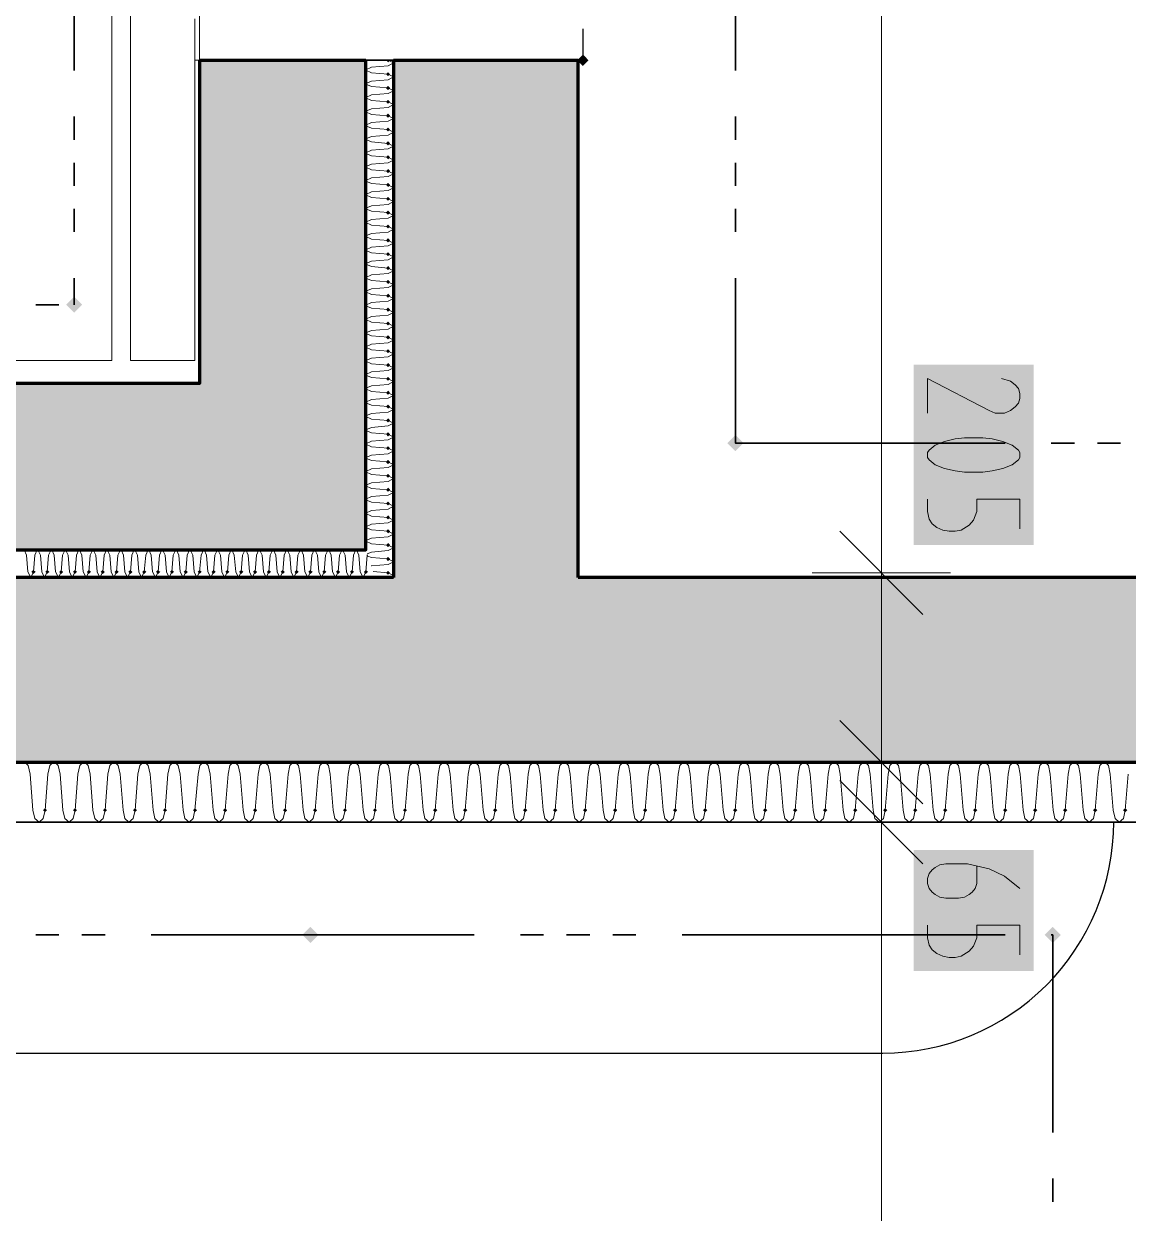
# Model space of a CAD drawing. Header units: millimetres. Extents: x 0 to 594, y 0 to 420.
# Drawn here: x 426.18 to 435.9, y 243.85 to 254.32 of the extents above; entities that cross this region are included whole.
import ezdxf

# ---------------------------------------------------------------- set-up
doc = ezdxf.new("R2010")
doc.units = ezdxf.units.MM
doc.header["$LTSCALE"] = 8
for name, color, linetype in [('PDF_Koty delkove', 7, 'Continuous'), ('PDF_Obecne 0.25', 7, 'Continuous'), ('PDF_Pozarni useky', 3, 'Continuous'), ('PDF_Steny obvodove nosne', 7, 'Continuous'), ('PDF_Steny sendvic', 7, 'Continuous'), ('PDF_Steny vnitrni', 7, 'Continuous'), ('PDF_Vytah', 7, 'Continuous')]:
    doc.layers.add(name, color=color, linetype=linetype)

msp = doc.modelspace()

# ---------------------------------------------------------------- hatches: boundary and pattern name
at = {"layer": 'PDF_Steny vnitrni', "true_color": 0xc0c0c0, "transparency": 33554559}
msp.add_hatch(color=9, dxfattribs=at).paths.add_polyline_path([(405.868, 247.82), (431.06, 247.82), (431.06, 249.445), (429.272, 249.445), (409.891, 249.445), (405.868, 249.445)])

# ---------------------------------------------------------------- linework, layer by layer
at = {"layer": 'PDF_Koty delkove', "lineweight": 18}
for points in [[(433.728, 145.346), (433.728, 145.956), (433.728, 147.134), (433.728, 149.206), (433.728, 168.588), (433.728, 185.003), (433.728, 185.816), (433.728, 196.177), (433.728, 198.208), (433.728, 202.353), (433.728, 203.572), (433.728, 204.1), (433.728, 247.292), (433.728, 247.82), (433.728, 249.486), (433.728, 273.377), (433.728, 274.027), (433.728, 280.292), (433.728, 298.041), (433.728, 300.072), (433.728, 300.682)], [(434.134, 250.891), (434.134, 251.195), (434.676, 250.913), (434.731, 250.891), (434.812, 250.891), (434.865, 250.913), (434.906, 250.945), (434.934, 250.978), (434.947, 251.021)], [(434.947, 251.021), (434.947, 251.064), (434.934, 251.108), (434.906, 251.14), (434.865, 251.173), (434.785, 251.195)], [(434.947, 249.873), (434.947, 250.133), (434.568, 250.133), (434.568, 250.024), (434.54, 249.949), (434.5, 249.905), (434.432, 249.862), (434.379, 249.851), (434.324, 249.851), (434.27, 249.862), (434.216, 249.884), (434.176, 249.916), (434.148, 249.959), (434.134, 250.024), (434.134, 250.133)], [(433.362, 249.851), (434.093, 249.12)], [(433.118, 249.486), (433.728, 249.486), (434.337, 249.486)], [(433.362, 248.186), (434.093, 247.454)], [(433.118, 247.82), (433.728, 247.82), (434.337, 247.82)], [(433.362, 247.657), (434.093, 246.926)], [(433.118, 247.292), (433.728, 247.292), (434.337, 247.292)], [(434.297, 246.622), (434.243, 246.633), (434.202, 246.655), (434.176, 246.676), (434.148, 246.709), (434.134, 246.752), (434.134, 246.795), (434.148, 246.839), (434.176, 246.871), (434.202, 246.893), (434.243, 246.915), (434.297, 246.926), (434.487, 246.926), (434.676, 246.882), (434.812, 246.817), (434.947, 246.709)], [(434.568, 246.904), (434.568, 246.752), (434.554, 246.709), (434.527, 246.676), (434.5, 246.655), (434.46, 246.633), (434.406, 246.622), (434.297, 246.622)], [(434.947, 246.124), (434.947, 246.384), (434.568, 246.384), (434.568, 246.275), (434.54, 246.2), (434.5, 246.156), (434.432, 246.113), (434.379, 246.102), (434.324, 246.102), (434.27, 246.113), (434.216, 246.135), (434.176, 246.167), (434.148, 246.21), (434.134, 246.275), (434.134, 246.384)]]:
    msp.add_lwpolyline(points, dxfattribs=at)
msp.add_lwpolyline([(434.46, 250.371), (434.622, 250.371), (434.703, 250.382), (434.798, 250.404), (434.879, 250.436), (434.934, 250.479), (434.947, 250.501), (434.947, 250.544), (434.934, 250.566), (434.879, 250.609), (434.798, 250.642), (434.703, 250.664), (434.622, 250.675), (434.46, 250.675), (434.379, 250.664), (434.284, 250.642), (434.202, 250.609), (434.148, 250.566), (434.134, 250.544), (434.134, 250.501), (434.148, 250.479), (434.202, 250.436), (434.284, 250.404), (434.379, 250.382)], close=True, dxfattribs=at)
at = {"layer": 'PDF_Koty delkove', "color": 7, "lineweight": 18, "true_color": 0xffffff, "transparency": 33554559}
for points in [[(434.012, 251.317), (434.012, 249.73), (435.069, 251.317), (435.069, 249.73)], [(434.012, 247.048), (434.012, 245.981), (435.069, 247.048), (435.069, 245.981)]]:
    msp.add_solid(points, dxfattribs=at)
at = {"layer": 'PDF_Obecne 0.25', "lineweight": 25}
msp.add_lwpolyline([(385.633, 259.319), (385.633, 251.192), (380.189, 251.192), (385.105, 247.292, 0.414211), (387.137, 245.26), (433.742, 245.26, 0.414215), (435.773, 247.292)], format="xyb", dxfattribs=at)
at = {"layer": 'PDF_Pozarni useky', "lineweight": 35}
for points in [[(426.623, 256.751), (426.623, 253.907)], [(432.444, 256.751), (432.444, 253.907)], [(426.623, 253.5), (426.623, 253.297)], [(432.444, 253.5), (432.444, 253.297)], [(426.623, 253.094), (426.623, 252.891)], [(432.444, 253.094), (432.444, 252.891)], [(426.623, 252.688), (426.623, 252.485)], [(432.444, 252.688), (432.444, 252.485)], [(426.623, 252.078), (426.623, 251.845)], [(432.444, 252.078), (432.444, 250.627), (434.818, 250.627)], [(426.285, 251.845), (426.488, 251.845)], [(435.224, 250.627), (435.427, 250.627)], [(435.631, 250.627), (435.834, 250.627)], [(426.285, 246.3), (426.488, 246.3)], [(426.692, 246.3), (426.895, 246.3)], [(427.301, 246.3), (428.703, 246.3), (430.145, 246.3)], [(428.703, 246.3), (428.703, 246.3)], [(430.552, 246.3), (430.755, 246.3)], [(430.958, 246.3), (431.161, 246.3)], [(431.364, 246.3), (431.567, 246.3)], [(431.974, 246.3), (434.818, 246.3)], [(435.224, 246.3), (435.237, 246.3)], [(435.237, 246.3), (435.237, 244.561)], [(435.237, 244.155), (435.237, 243.952)]]:
    msp.add_lwpolyline(points, dxfattribs=at)
at = {"layer": 'PDF_Pozarni useky', "lineweight": 35, "transparency": 33554559}
for points in [[(426.552, 251.845), (426.623, 251.916), (426.623, 251.774), (426.694, 251.845)], [(426.623, 251.916), (426.694, 251.845), (426.552, 251.845), (426.623, 251.774)], [(432.444, 250.698), (432.515, 250.627), (432.373, 250.627), (432.444, 250.556)], [(432.373, 250.627), (432.444, 250.698), (432.444, 250.556), (432.515, 250.627)], [(428.632, 246.3), (428.703, 246.371), (428.703, 246.229), (428.774, 246.3)], [(428.632, 246.3), (428.703, 246.371), (428.703, 246.229), (428.774, 246.3)], [(435.166, 246.3), (435.237, 246.371), (435.237, 246.229), (435.308, 246.3)], [(435.237, 246.371), (435.308, 246.3), (435.166, 246.3), (435.237, 246.229)]]:
    msp.add_solid(points, dxfattribs=at)
at = {"layer": 'PDF_Steny obvodove nosne', "lineweight": 70}
for points in [[(409.931, 251.152), (409.931, 249.689), (427.728, 249.689), (429.191, 249.689), (429.191, 253.996)], [(427.728, 253.996), (427.728, 251.152), (411.394, 251.152)], [(427.728, 253.996), (429.191, 253.996)], [(429.435, 253.996), (429.435, 249.445)], [(429.435, 253.996), (431.06, 253.996)], [(431.06, 249.445), (431.06, 253.996)]]:
    msp.add_lwpolyline(points, dxfattribs=at)
at = {"layer": 'PDF_Steny obvodove nosne', "color": 9, "lineweight": 9, "true_color": 0xc0c0c0, "transparency": 33554559}
for points in [[(429.191, 249.689), (429.191, 253.996), (427.728, 249.689), (427.728, 253.996)], [(431.06, 249.445), (431.06, 253.996), (429.435, 249.445), (429.435, 253.996)], [(409.931, 249.689), (427.728, 249.689), (409.931, 251.152), (427.728, 251.152)]]:
    msp.add_solid(points, dxfattribs=at)
at = {"layer": 'PDF_Steny sendvic', "lineweight": 25}
msp.add_lwpolyline([(431.101, 254.272), (431.101, 253.996)], dxfattribs=at)
at = {"layer": 'PDF_Steny sendvic', "lineweight": 35}
msp.add_lwpolyline([(429.272, 249.445), (429.435, 249.445), (429.435, 253.996), (429.191, 253.996), (429.191, 249.689), (427.728, 249.689), (409.931, 249.689), (409.891, 249.689), (409.891, 249.486), (409.891, 249.445)], close=True, dxfattribs=at)
at = {"layer": 'PDF_Steny sendvic', "lineweight": 9}
for points in [[(429.24, 253.935), (429.191, 253.913)], [(429.386, 253.947), (429.24, 253.935)], [(429.435, 253.972), (429.386, 253.996)], [(429.386, 253.947), (429.435, 253.972)], [(429.191, 253.908), (429.24, 253.886)], [(429.24, 253.813), (429.191, 253.791)], [(429.24, 253.886), (429.386, 253.874)], [(429.24, 253.886), (429.24, 253.886)], [(429.386, 253.825), (429.24, 253.813)], [(429.435, 253.85), (429.386, 253.874)], [(429.386, 253.825), (429.435, 253.85)], [(429.191, 253.786), (429.24, 253.764)], [(429.24, 253.764), (429.386, 253.752)], [(429.24, 253.764), (429.24, 253.764)], [(429.386, 253.703), (429.24, 253.691)], [(429.435, 253.728), (429.386, 253.752)], [(429.386, 253.703), (429.435, 253.728)], [(429.24, 253.691), (429.191, 253.669)], [(429.191, 253.664), (429.24, 253.642)], [(429.24, 253.642), (429.386, 253.63)], [(429.24, 253.642), (429.24, 253.642)], [(429.435, 253.606), (429.386, 253.63)], [(429.386, 253.581), (429.435, 253.606)], [(429.24, 253.569), (429.191, 253.547)], [(429.191, 253.542), (429.24, 253.52)], [(429.386, 253.581), (429.24, 253.569)], [(429.24, 253.52), (429.386, 253.508)], [(429.24, 253.52), (429.24, 253.52)], [(429.435, 253.484), (429.386, 253.508)], [(429.24, 253.447), (429.191, 253.426)], [(429.191, 253.42), (429.24, 253.398)], [(429.386, 253.46), (429.24, 253.447)], [(429.24, 253.398), (429.386, 253.386)], [(429.24, 253.398), (429.24, 253.398)], [(429.386, 253.46), (429.435, 253.484)], [(429.24, 253.326), (429.191, 253.304)], [(429.191, 253.299), (429.24, 253.277)], [(429.386, 253.338), (429.24, 253.326)], [(429.435, 253.362), (429.386, 253.386)], [(429.386, 253.338), (429.435, 253.362)], [(429.24, 253.204), (429.191, 253.182)], [(429.24, 253.277), (429.386, 253.265)], [(429.24, 253.277), (429.24, 253.277)], [(429.386, 253.216), (429.24, 253.204)], [(429.435, 253.24), (429.386, 253.265)], [(429.386, 253.216), (429.435, 253.24)], [(429.191, 253.177), (429.24, 253.155)], [(429.24, 253.082), (429.191, 253.06)], [(429.24, 253.155), (429.386, 253.143)], [(429.24, 253.155), (429.24, 253.155)], [(429.386, 253.094), (429.24, 253.082)], [(429.435, 253.118), (429.386, 253.143)], [(429.386, 253.094), (429.435, 253.118)], [(429.191, 253.055), (429.24, 253.033), (429.386, 253.021)], [(429.24, 253.033), (429.24, 253.033)], [(429.386, 252.972), (429.24, 252.96)], [(429.435, 252.996), (429.386, 253.021)], [(429.386, 252.972), (429.435, 252.996)], [(429.24, 252.96), (429.191, 252.938)], [(429.191, 252.933), (429.24, 252.911)], [(429.24, 252.911), (429.386, 252.899)], [(429.24, 252.911), (429.24, 252.911)], [(429.435, 252.874), (429.386, 252.899)], [(429.386, 252.85), (429.435, 252.874)], [(429.24, 252.838), (429.191, 252.816)], [(429.191, 252.811), (429.24, 252.789)], [(429.386, 252.85), (429.24, 252.838)], [(429.24, 252.789), (429.386, 252.777)], [(429.24, 252.789), (429.24, 252.789)], [(429.435, 252.753), (429.386, 252.777)], [(429.24, 252.716), (429.191, 252.694)], [(429.191, 252.689), (429.24, 252.667)], [(429.386, 252.728), (429.24, 252.716)], [(429.24, 252.667), (429.386, 252.655)], [(429.24, 252.667), (429.24, 252.667)], [(429.386, 252.728), (429.435, 252.753)], [(429.435, 252.631), (429.386, 252.655)], [(429.24, 252.594), (429.191, 252.572)], [(429.191, 252.567), (429.24, 252.545)], [(429.386, 252.606), (429.24, 252.594)], [(429.386, 252.606), (429.435, 252.631)], [(429.24, 252.472), (429.191, 252.45)], [(429.191, 252.445), (429.24, 252.423)], [(429.24, 252.545), (429.386, 252.533), (429.435, 252.509)], [(429.24, 252.545), (429.24, 252.545)], [(429.386, 252.484), (429.24, 252.472)], [(429.386, 252.484), (429.435, 252.509)], [(429.435, 252.509), (429.435, 252.509)], [(429.24, 252.35), (429.191, 252.328)], [(429.24, 252.423), (429.386, 252.411), (429.435, 252.387)], [(429.24, 252.423), (429.24, 252.423)], [(429.24, 252.423), (429.24, 252.423)], [(429.386, 252.362), (429.24, 252.35)], [(429.386, 252.362), (429.435, 252.387)], [(429.191, 252.323), (429.24, 252.301)], [(429.24, 252.301), (429.386, 252.289), (429.435, 252.265)], [(429.24, 252.301), (429.24, 252.301)], [(429.386, 252.241), (429.24, 252.229)], [(429.386, 252.241), (429.435, 252.265)], [(429.24, 252.229), (429.191, 252.207)], [(429.191, 252.201), (429.24, 252.18)], [(429.24, 252.18), (429.386, 252.167), (429.435, 252.143)], [(429.24, 252.18), (429.24, 252.18)], [(429.386, 252.119), (429.435, 252.143)], [(429.24, 252.107), (429.191, 252.085)], [(429.191, 252.08), (429.24, 252.058)], [(429.386, 252.119), (429.24, 252.107)], [(429.24, 252.058), (429.386, 252.046), (429.435, 252.021)], [(429.24, 252.058), (429.24, 252.058)], [(429.24, 251.985), (429.191, 251.963)], [(429.191, 251.958), (429.24, 251.936)], [(429.386, 251.997), (429.24, 251.985)], [(429.24, 251.936), (429.386, 251.924), (429.435, 251.899)], [(429.24, 251.936), (429.24, 251.936)], [(429.386, 251.997), (429.435, 252.021)], [(429.24, 251.863), (429.191, 251.841)], [(429.191, 251.836), (429.24, 251.814), (429.386, 251.802), (429.435, 251.777)], [(429.386, 251.875), (429.24, 251.863)], [(429.386, 251.875), (429.435, 251.899)], [(429.24, 251.741), (429.191, 251.719)], [(429.191, 251.714), (429.24, 251.692)], [(429.24, 251.814), (429.24, 251.814)], [(429.386, 251.753), (429.24, 251.741)], [(429.386, 251.753), (429.435, 251.777)], [(429.24, 251.619), (429.191, 251.597)], [(429.24, 251.692), (429.386, 251.68)], [(429.24, 251.692), (429.24, 251.692)], [(429.386, 251.631), (429.24, 251.619)], [(429.435, 251.655), (429.386, 251.68)], [(429.386, 251.631), (429.435, 251.655)], [(429.191, 251.592), (429.24, 251.57)], [(429.24, 251.57), (429.386, 251.558)], [(429.24, 251.57), (429.24, 251.57)], [(429.386, 251.509), (429.24, 251.497)], [(429.435, 251.534), (429.386, 251.558)], [(429.386, 251.509), (429.435, 251.534)], [(429.24, 251.497), (429.191, 251.475)], [(429.191, 251.47), (429.24, 251.448)], [(429.24, 251.448), (429.386, 251.436)], [(429.24, 251.448), (429.24, 251.448)], [(429.435, 251.412), (429.386, 251.436)], [(429.386, 251.387), (429.435, 251.412)], [(429.24, 251.375), (429.191, 251.353)], [(429.191, 251.348), (429.24, 251.326)], [(429.386, 251.387), (429.24, 251.375)], [(429.24, 251.326), (429.386, 251.314), (429.435, 251.29)], [(429.24, 251.326), (429.24, 251.326)], [(429.24, 251.253), (429.191, 251.231)], [(429.191, 251.226), (429.24, 251.204)], [(429.386, 251.265), (429.24, 251.253)], [(429.24, 251.204), (429.386, 251.192), (429.435, 251.168)], [(429.24, 251.204), (429.24, 251.204)], [(429.386, 251.265), (429.435, 251.29)], [(429.24, 251.131), (429.191, 251.11)], [(429.191, 251.104), (429.24, 251.082)], [(429.386, 251.144), (429.24, 251.131)], [(429.386, 251.144), (429.435, 251.168)], [(429.386, 251.022), (429.24, 251.01), (429.191, 250.988)], [(429.191, 250.983), (429.24, 250.961)], [(429.24, 251.082), (429.386, 251.07), (429.435, 251.046)], [(429.24, 251.082), (429.24, 251.082)], [(429.386, 251.022), (429.435, 251.046)], [(429.386, 250.9), (429.24, 250.888), (429.191, 250.866)], [(429.24, 250.961), (429.386, 250.948), (429.435, 250.924)], [(429.24, 250.961), (429.24, 250.961)], [(429.386, 250.9), (429.435, 250.924)], [(429.191, 250.861), (429.24, 250.839), (429.386, 250.827), (429.435, 250.802)], [(429.386, 250.778), (429.24, 250.766), (429.191, 250.744)], [(429.24, 250.839), (429.24, 250.839)], [(429.386, 250.778), (429.435, 250.802)], [(429.191, 250.739), (429.24, 250.717), (429.386, 250.705), (429.435, 250.68)], [(429.24, 250.717), (429.24, 250.717)], [(429.386, 250.656), (429.435, 250.68)], [(429.386, 250.656), (429.24, 250.644), (429.191, 250.622)], [(429.191, 250.617), (429.24, 250.595), (429.386, 250.583), (429.435, 250.558)], [(429.24, 250.595), (429.24, 250.595)], [(429.386, 250.534), (429.24, 250.522), (429.191, 250.5)], [(429.191, 250.495), (429.24, 250.473)], [(429.24, 250.473), (429.386, 250.461), (429.435, 250.437)], [(429.24, 250.473), (429.24, 250.473)], [(429.386, 250.534), (429.435, 250.558)], [(429.386, 250.412), (429.24, 250.4), (429.191, 250.378)], [(429.191, 250.373), (429.24, 250.351)], [(429.386, 250.412), (429.435, 250.437)], [(429.386, 250.29), (429.24, 250.278), (429.191, 250.256)], [(429.191, 250.251), (429.24, 250.229)], [(429.24, 250.351), (429.386, 250.339)], [(429.24, 250.351), (429.24, 250.351)], [(429.435, 250.315), (429.386, 250.339)], [(429.386, 250.29), (429.435, 250.315)], [(429.386, 250.168), (429.24, 250.156), (429.191, 250.134)], [(429.24, 250.229), (429.386, 250.217)], [(429.24, 250.229), (429.24, 250.229)], [(429.435, 250.193), (429.386, 250.217)], [(429.386, 250.168), (429.435, 250.193)], [(429.191, 250.129), (429.24, 250.107)], [(429.386, 250.046), (429.24, 250.034), (429.191, 250.012)], [(429.24, 250.107), (429.386, 250.095)], [(429.24, 250.107), (429.24, 250.107)], [(429.435, 250.071), (429.386, 250.095)], [(429.386, 250.046), (429.435, 250.071)], [(429.191, 250.007), (429.24, 249.985)], [(429.24, 249.985), (429.386, 249.973)], [(429.24, 249.985), (429.24, 249.985)], [(429.435, 249.949), (429.386, 249.973)], [(429.386, 249.925), (429.435, 249.949)], [(429.386, 249.925), (429.24, 249.913), (429.191, 249.891)], [(429.191, 249.885), (429.24, 249.863)], [(429.24, 249.863), (429.386, 249.851), (429.435, 249.827)], [(429.24, 249.863), (429.24, 249.863)], [(429.386, 249.803), (429.24, 249.791), (429.191, 249.769)], [(429.191, 249.764), (429.24, 249.742)], [(429.24, 249.742), (429.386, 249.73), (429.435, 249.705)], [(429.24, 249.742), (429.24, 249.742)], [(429.386, 249.803), (429.435, 249.827)], [(426.204, 249.64), (426.183, 249.689)], [(426.217, 249.494), (426.204, 249.64)], [(426.277, 249.64), (426.265, 249.494)], [(426.299, 249.689), (426.277, 249.64)], [(426.277, 249.64), (426.277, 249.64)], [(426.338, 249.494), (426.326, 249.64), (426.304, 249.689)], [(426.399, 249.64), (426.387, 249.494), (426.363, 249.445)], [(426.421, 249.689), (426.399, 249.64)], [(426.399, 249.64), (426.399, 249.64)], [(426.448, 249.64), (426.426, 249.689)], [(426.46, 249.494), (426.448, 249.64)], [(426.521, 249.64), (426.509, 249.494)], [(426.543, 249.689), (426.521, 249.64)], [(426.521, 249.64), (426.521, 249.64)], [(426.57, 249.64), (426.548, 249.689)], [(426.582, 249.494), (426.57, 249.64)], [(426.643, 249.64), (426.631, 249.494)], [(426.665, 249.689), (426.643, 249.64)], [(426.643, 249.64), (426.643, 249.64)], [(426.704, 249.494), (426.692, 249.64), (426.67, 249.689)], [(426.765, 249.64), (426.753, 249.494), (426.729, 249.445)], [(426.787, 249.689), (426.765, 249.64)], [(426.765, 249.64), (426.765, 249.64)], [(426.826, 249.494), (426.814, 249.64), (426.792, 249.689)], [(426.887, 249.64), (426.875, 249.494)], [(426.909, 249.689), (426.887, 249.64)], [(426.887, 249.64), (426.887, 249.64)], [(426.936, 249.64), (426.914, 249.689)], [(426.948, 249.494), (426.936, 249.64)], [(427.009, 249.64), (426.997, 249.494)], [(427.031, 249.689), (427.009, 249.64)], [(427.009, 249.64), (427.009, 249.64)], [(427.058, 249.64), (427.036, 249.689)], [(427.07, 249.494), (427.058, 249.64)], [(427.131, 249.64), (427.119, 249.494)], [(427.153, 249.689), (427.131, 249.64)], [(427.131, 249.64), (427.131, 249.64)], [(427.192, 249.494), (427.18, 249.64), (427.158, 249.689)], [(427.253, 249.64), (427.24, 249.494)], [(427.275, 249.689), (427.253, 249.64)], [(427.253, 249.64), (427.253, 249.64)], [(427.302, 249.64), (427.28, 249.689)], [(427.314, 249.494), (427.302, 249.64)], [(427.374, 249.64), (427.362, 249.494)], [(427.396, 249.689), (427.374, 249.64)], [(427.374, 249.64), (427.374, 249.64)], [(427.423, 249.64), (427.402, 249.689)], [(427.436, 249.494), (427.423, 249.64)], [(427.518, 249.689), (427.496, 249.64), (427.484, 249.494)], [(427.496, 249.64), (427.496, 249.64)], [(427.545, 249.64), (427.523, 249.689)], [(427.557, 249.494), (427.545, 249.64)], [(427.618, 249.64), (427.606, 249.494)], [(427.64, 249.689), (427.618, 249.64)], [(427.618, 249.64), (427.618, 249.64)], [(427.667, 249.64), (427.645, 249.689)], [(427.679, 249.494), (427.667, 249.64)], [(427.762, 249.689), (427.74, 249.64), (427.728, 249.494)], [(427.74, 249.64), (427.74, 249.64)], [(427.789, 249.64), (427.767, 249.689)], [(427.801, 249.494), (427.789, 249.64)], [(427.884, 249.689), (427.862, 249.64), (427.85, 249.494)], [(427.862, 249.64), (427.862, 249.64)], [(427.911, 249.64), (427.889, 249.689)], [(427.923, 249.494), (427.911, 249.64)], [(427.984, 249.64), (427.972, 249.494)], [(428.006, 249.689), (427.984, 249.64)], [(427.984, 249.64), (427.984, 249.64)], [(428.033, 249.64), (428.011, 249.689)], [(428.045, 249.494), (428.033, 249.64)], [(428.128, 249.689), (428.106, 249.64), (428.094, 249.494)], [(428.106, 249.64), (428.106, 249.64)], [(428.155, 249.64), (428.133, 249.689)], [(428.167, 249.494), (428.155, 249.64)], [(428.228, 249.64), (428.216, 249.494)], [(428.25, 249.689), (428.228, 249.64)], [(428.228, 249.64), (428.228, 249.64)], [(428.277, 249.64), (428.255, 249.689)], [(428.289, 249.494), (428.277, 249.64)], [(428.35, 249.64), (428.338, 249.494)], [(428.372, 249.689), (428.35, 249.64)], [(428.35, 249.64), (428.35, 249.64)], [(428.399, 249.64), (428.377, 249.689)], [(428.411, 249.494), (428.399, 249.64)], [(428.472, 249.64), (428.459, 249.494)], [(428.493, 249.689), (428.472, 249.64)], [(428.472, 249.64), (428.472, 249.64)], [(428.521, 249.64), (428.499, 249.689)], [(428.533, 249.494), (428.521, 249.64)], [(428.593, 249.64), (428.581, 249.494)], [(428.615, 249.689), (428.593, 249.64)], [(428.593, 249.64), (428.593, 249.64)], [(428.654, 249.494), (428.642, 249.64), (428.62, 249.689)], [(428.737, 249.689), (428.715, 249.64), (428.703, 249.494)], [(428.715, 249.64), (428.715, 249.64)], [(428.764, 249.64), (428.742, 249.689)], [(428.776, 249.494), (428.764, 249.64)], [(428.859, 249.689), (428.837, 249.64), (428.825, 249.494)], [(428.837, 249.64), (428.837, 249.64)], [(428.886, 249.64), (428.864, 249.689)], [(428.898, 249.494), (428.886, 249.64)], [(428.959, 249.64), (428.947, 249.494)], [(428.981, 249.689), (428.959, 249.64)], [(428.959, 249.64), (428.959, 249.64)], [(429.02, 249.494), (429.008, 249.64), (428.986, 249.689)], [(429.081, 249.64), (429.069, 249.494)], [(429.103, 249.689), (429.081, 249.64)], [(429.081, 249.64), (429.081, 249.64)], [(429.13, 249.64), (429.108, 249.689)], [(429.142, 249.494), (429.13, 249.64)], [(429.205, 249.645), (429.203, 249.64), (429.191, 249.494)], [(429.386, 249.681), (429.24, 249.669), (429.203, 249.652)], [(429.203, 249.64), (429.203, 249.64)], [(429.209, 249.633), (429.24, 249.62)], [(429.24, 249.62), (429.386, 249.608), (429.435, 249.583)], [(429.24, 249.62), (429.24, 249.62)], [(429.386, 249.681), (429.435, 249.705)], [(429.386, 249.559), (429.24, 249.547), (429.238, 249.546)], [(429.386, 249.559), (429.435, 249.583)], [(426.217, 249.494), (426.241, 249.445)], [(426.241, 249.445), (426.265, 249.494)], [(426.338, 249.494), (426.363, 249.445)], [(426.46, 249.494), (426.485, 249.445)], [(426.485, 249.445), (426.509, 249.494)], [(426.582, 249.494), (426.607, 249.445)], [(426.607, 249.445), (426.631, 249.494)], [(426.704, 249.494), (426.729, 249.445)], [(426.826, 249.494), (426.85, 249.445)], [(426.85, 249.445), (426.875, 249.494)], [(426.948, 249.494), (426.972, 249.445)], [(426.972, 249.445), (426.997, 249.494)], [(427.07, 249.494), (427.094, 249.445)], [(427.094, 249.445), (427.119, 249.494)], [(427.192, 249.494), (427.216, 249.445)], [(427.216, 249.445), (427.24, 249.494)], [(427.314, 249.494), (427.338, 249.445)], [(427.338, 249.445), (427.362, 249.494)], [(427.436, 249.494), (427.46, 249.445)], [(427.46, 249.445), (427.484, 249.494)], [(427.557, 249.494), (427.582, 249.445)], [(427.582, 249.445), (427.606, 249.494)], [(427.679, 249.494), (427.704, 249.445)], [(427.704, 249.445), (427.728, 249.494)], [(427.801, 249.494), (427.826, 249.445)], [(427.826, 249.445), (427.85, 249.494)], [(427.923, 249.494), (427.947, 249.445)], [(427.947, 249.445), (427.972, 249.494)], [(428.045, 249.494), (428.069, 249.445)], [(428.069, 249.445), (428.094, 249.494)], [(428.167, 249.494), (428.191, 249.445)], [(428.191, 249.445), (428.216, 249.494)], [(428.289, 249.494), (428.313, 249.445)], [(428.313, 249.445), (428.338, 249.494)], [(428.411, 249.494), (428.435, 249.445)], [(428.435, 249.445), (428.459, 249.494)], [(428.533, 249.494), (428.557, 249.445)], [(428.557, 249.445), (428.581, 249.494)], [(428.654, 249.494), (428.679, 249.445)], [(428.679, 249.445), (428.703, 249.494)], [(428.776, 249.494), (428.801, 249.445)], [(428.801, 249.445), (428.825, 249.494)], [(428.898, 249.494), (428.923, 249.445)], [(428.923, 249.445), (428.947, 249.494)], [(429.02, 249.494), (429.045, 249.445)], [(429.045, 249.445), (429.069, 249.494)], [(429.142, 249.494), (429.166, 249.445)], [(429.166, 249.445), (429.191, 249.494)], [(429.255, 249.497), (429.386, 249.486)], [(429.435, 249.461), (429.386, 249.486)], [(429.402, 249.445), (429.435, 249.461)], [(429.435, 249.461), (429.435, 249.461)], [(426.235, 247.714), (426.22, 247.789), (426.188, 247.82)], [(426.441, 247.82), (426.409, 247.789), (426.393, 247.714)], [(426.499, 247.714), (426.484, 247.789), (426.452, 247.82)], [(426.705, 247.82), (426.673, 247.789), (426.657, 247.714)], [(426.763, 247.714), (426.748, 247.789), (426.716, 247.82)], [(426.969, 247.82), (426.937, 247.789), (426.921, 247.714)], [(427.027, 247.714), (427.012, 247.789), (426.98, 247.82)], [(427.233, 247.82), (427.201, 247.789), (427.185, 247.714)], [(427.292, 247.714), (427.276, 247.789), (427.244, 247.82)], [(427.497, 247.82), (427.465, 247.789), (427.449, 247.714)], [(427.556, 247.714), (427.54, 247.789), (427.508, 247.82)], [(427.761, 247.82), (427.729, 247.789), (427.714, 247.714)], [(427.82, 247.714), (427.804, 247.789), (427.772, 247.82)], [(428.025, 247.82), (427.993, 247.789), (427.978, 247.714)], [(428.084, 247.714), (428.068, 247.789), (428.036, 247.82)], [(428.289, 247.82), (428.257, 247.789), (428.242, 247.714)], [(428.348, 247.714), (428.332, 247.789), (428.3, 247.82)], [(428.553, 247.82), (428.521, 247.789), (428.506, 247.714)], [(428.612, 247.714), (428.597, 247.789), (428.565, 247.82)], [(428.818, 247.82), (428.786, 247.789), (428.77, 247.714)], [(428.876, 247.714), (428.861, 247.789), (428.829, 247.82)], [(429.082, 247.82), (429.05, 247.789), (429.034, 247.714)], [(429.14, 247.714), (429.125, 247.789), (429.093, 247.82)], [(429.346, 247.82), (429.314, 247.789), (429.298, 247.714)], [(429.404, 247.714), (429.389, 247.789), (429.357, 247.82)], [(429.61, 247.82), (429.578, 247.789), (429.562, 247.714)], [(429.668, 247.714), (429.653, 247.789), (429.621, 247.82)], [(429.874, 247.82), (429.842, 247.789), (429.826, 247.714)], [(429.933, 247.714), (429.917, 247.789), (429.885, 247.82)], [(430.138, 247.82), (430.106, 247.789), (430.091, 247.714)], [(430.197, 247.714), (430.181, 247.789), (430.149, 247.82)], [(430.402, 247.82), (430.37, 247.789), (430.355, 247.714)], [(430.461, 247.714), (430.445, 247.789), (430.413, 247.82)], [(430.666, 247.82), (430.634, 247.789), (430.619, 247.714)], [(430.725, 247.714), (430.709, 247.789), (430.677, 247.82)], [(430.93, 247.82), (430.898, 247.789), (430.883, 247.714)], [(430.989, 247.714), (430.974, 247.789), (430.942, 247.82)], [(431.194, 247.82), (431.163, 247.789), (431.147, 247.714)], [(431.253, 247.714), (431.238, 247.789), (431.206, 247.82)], [(431.459, 247.82), (431.427, 247.789), (431.411, 247.714)], [(431.517, 247.714), (431.502, 247.789), (431.47, 247.82)], [(431.723, 247.82), (431.691, 247.789), (431.675, 247.714)], [(431.781, 247.714), (431.766, 247.789), (431.734, 247.82)], [(431.987, 247.82), (431.955, 247.789), (431.939, 247.714)], [(432.045, 247.714), (432.03, 247.789), (431.998, 247.82)], [(432.251, 247.82), (432.219, 247.789), (432.203, 247.714)], [(432.31, 247.714), (432.294, 247.789), (432.262, 247.82)], [(432.515, 247.82), (432.483, 247.789), (432.468, 247.714)], [(432.574, 247.714), (432.558, 247.789), (432.526, 247.82)], [(432.779, 247.82), (432.747, 247.789), (432.732, 247.714)], [(432.838, 247.714), (432.822, 247.789), (432.79, 247.82)], [(433.043, 247.82), (433.011, 247.789), (432.996, 247.714)], [(433.102, 247.714), (433.086, 247.789), (433.054, 247.82)], [(433.307, 247.82), (433.275, 247.789), (433.26, 247.714)], [(433.366, 247.714), (433.35, 247.789), (433.318, 247.82)], [(433.571, 247.82), (433.539, 247.789), (433.524, 247.714)], [(433.63, 247.714), (433.615, 247.789), (433.583, 247.82)], [(433.836, 247.82), (433.804, 247.789), (433.788, 247.714)], [(433.894, 247.714), (433.879, 247.789), (433.847, 247.82)], [(434.1, 247.82), (434.068, 247.789), (434.052, 247.714)], [(434.158, 247.714), (434.143, 247.789), (434.111, 247.82)], [(434.364, 247.82), (434.332, 247.789), (434.316, 247.714)], [(434.422, 247.714), (434.407, 247.789), (434.375, 247.82)], [(434.628, 247.82), (434.596, 247.789), (434.58, 247.714)], [(434.687, 247.714), (434.671, 247.789), (434.639, 247.82)], [(434.892, 247.82), (434.86, 247.789), (434.844, 247.714)], [(434.951, 247.714), (434.935, 247.789), (434.903, 247.82)], [(435.156, 247.82), (435.124, 247.789), (435.109, 247.714)], [(435.215, 247.714), (435.199, 247.789), (435.167, 247.82)], [(435.42, 247.82), (435.388, 247.789), (435.373, 247.714)], [(435.479, 247.714), (435.463, 247.789), (435.431, 247.82)], [(435.684, 247.82), (435.652, 247.789), (435.637, 247.714)], [(435.743, 247.714), (435.727, 247.789), (435.695, 247.82)], [(426.261, 247.397), (426.235, 247.714)], [(426.393, 247.714), (426.367, 247.397)], [(426.393, 247.714), (426.393, 247.714)], [(426.525, 247.397), (426.499, 247.714)], [(426.657, 247.714), (426.631, 247.397)], [(426.657, 247.714), (426.657, 247.714)], [(426.789, 247.397), (426.763, 247.714)], [(426.921, 247.714), (426.895, 247.397)], [(426.921, 247.714), (426.921, 247.714)], [(427.054, 247.397), (427.027, 247.714)], [(427.185, 247.714), (427.159, 247.397)], [(427.185, 247.714), (427.185, 247.714)], [(427.318, 247.397), (427.292, 247.714)], [(427.449, 247.714), (427.423, 247.397)], [(427.449, 247.714), (427.449, 247.714)], [(427.582, 247.397), (427.556, 247.714)], [(427.714, 247.714), (427.687, 247.397)], [(427.714, 247.714), (427.714, 247.714)], [(427.846, 247.397), (427.82, 247.714)], [(427.978, 247.714), (427.952, 247.397)], [(427.978, 247.714), (427.978, 247.714)], [(428.11, 247.397), (428.084, 247.714)], [(428.242, 247.714), (428.216, 247.397)], [(428.242, 247.714), (428.242, 247.714)], [(428.374, 247.397), (428.348, 247.714)], [(428.506, 247.714), (428.48, 247.397)], [(428.506, 247.714), (428.506, 247.714)], [(428.638, 247.397), (428.612, 247.714)], [(428.77, 247.714), (428.744, 247.397)], [(428.77, 247.714), (428.77, 247.714)], [(428.902, 247.397), (428.876, 247.714)], [(429.034, 247.714), (429.008, 247.397)], [(429.034, 247.714), (429.034, 247.714)], [(429.14, 247.714), (429.166, 247.397), (429.182, 247.323), (429.219, 247.292)], [(429.298, 247.714), (429.272, 247.397)], [(429.298, 247.714), (429.298, 247.714)], [(429.404, 247.714), (429.431, 247.397), (429.446, 247.323), (429.483, 247.292)], [(429.562, 247.714), (429.536, 247.397)], [(429.562, 247.714), (429.562, 247.714)], [(429.668, 247.714), (429.695, 247.397), (429.71, 247.323), (429.747, 247.292)], [(429.826, 247.714), (429.8, 247.397)], [(429.826, 247.714), (429.826, 247.714)], [(429.959, 247.397), (429.933, 247.714)], [(430.091, 247.714), (430.064, 247.397)], [(430.091, 247.714), (430.091, 247.714)], [(430.197, 247.714), (430.223, 247.397), (430.238, 247.323), (430.276, 247.292)], [(430.355, 247.714), (430.329, 247.397)], [(430.355, 247.714), (430.355, 247.714)], [(430.461, 247.714), (430.487, 247.397), (430.502, 247.323), (430.54, 247.292)], [(430.619, 247.714), (430.593, 247.397)], [(430.619, 247.714), (430.619, 247.714)], [(430.751, 247.397), (430.725, 247.714)], [(430.883, 247.714), (430.857, 247.397)], [(430.883, 247.714), (430.883, 247.714)], [(431.015, 247.397), (430.989, 247.714)], [(431.147, 247.714), (431.121, 247.397)], [(431.147, 247.714), (431.147, 247.714)], [(431.279, 247.397), (431.253, 247.714)], [(431.411, 247.714), (431.385, 247.397)], [(431.411, 247.714), (431.411, 247.714)], [(431.517, 247.714), (431.543, 247.397), (431.559, 247.323), (431.596, 247.292)], [(431.675, 247.714), (431.649, 247.397)], [(431.675, 247.714), (431.675, 247.714)], [(431.781, 247.714), (431.808, 247.397), (431.823, 247.323), (431.86, 247.292)], [(431.939, 247.714), (431.913, 247.397)], [(431.939, 247.714), (431.939, 247.714)], [(432.072, 247.397), (432.045, 247.714)], [(432.203, 247.714), (432.177, 247.397)], [(432.203, 247.714), (432.203, 247.714)], [(432.336, 247.397), (432.31, 247.714)], [(432.468, 247.714), (432.441, 247.397)], [(432.468, 247.714), (432.468, 247.714)], [(432.6, 247.397), (432.574, 247.714)], [(432.732, 247.714), (432.705, 247.397)], [(432.732, 247.714), (432.732, 247.714)], [(432.864, 247.397), (432.838, 247.714)], [(432.996, 247.714), (432.97, 247.397)], [(432.996, 247.714), (432.996, 247.714)], [(433.128, 247.397), (433.102, 247.714)], [(433.26, 247.714), (433.234, 247.397)], [(433.26, 247.714), (433.26, 247.714)], [(433.392, 247.397), (433.366, 247.714)], [(433.524, 247.714), (433.498, 247.397)], [(433.524, 247.714), (433.524, 247.714)], [(433.656, 247.397), (433.63, 247.714)], [(433.788, 247.714), (433.762, 247.397)], [(433.788, 247.714), (433.788, 247.714)], [(433.92, 247.397), (433.894, 247.714)], [(434.052, 247.714), (434.026, 247.397)], [(434.052, 247.714), (434.052, 247.714)], [(434.184, 247.397), (434.158, 247.714)], [(434.316, 247.714), (434.29, 247.397)], [(434.316, 247.714), (434.316, 247.714)], [(434.449, 247.397), (434.422, 247.714)], [(434.58, 247.714), (434.554, 247.397)], [(434.58, 247.714), (434.58, 247.714)], [(434.713, 247.397), (434.687, 247.714)], [(434.844, 247.714), (434.818, 247.397)], [(434.844, 247.714), (434.844, 247.714)], [(434.977, 247.397), (434.951, 247.714)], [(435.109, 247.714), (435.082, 247.397)], [(435.109, 247.714), (435.109, 247.714)], [(435.241, 247.397), (435.215, 247.714)], [(435.373, 247.714), (435.347, 247.397)], [(435.373, 247.714), (435.373, 247.714)], [(435.505, 247.397), (435.479, 247.714)], [(435.637, 247.714), (435.611, 247.397)], [(435.637, 247.714), (435.637, 247.714)], [(435.769, 247.397), (435.743, 247.714)], [(435.901, 247.714), (435.875, 247.397)], [(426.261, 247.397), (426.277, 247.323), (426.314, 247.292)], [(426.314, 247.292), (426.351, 247.323), (426.367, 247.397)], [(426.525, 247.397), (426.541, 247.323), (426.578, 247.292)], [(426.578, 247.292), (426.616, 247.323), (426.631, 247.397)], [(426.789, 247.397), (426.805, 247.323), (426.842, 247.292)], [(426.842, 247.292), (426.88, 247.323), (426.895, 247.397)], [(427.054, 247.397), (427.069, 247.323), (427.106, 247.292)], [(427.106, 247.292), (427.144, 247.323), (427.159, 247.397)], [(427.318, 247.397), (427.333, 247.323), (427.37, 247.292)], [(427.37, 247.292), (427.408, 247.323), (427.423, 247.397)], [(427.582, 247.397), (427.597, 247.323), (427.635, 247.292)], [(427.635, 247.292), (427.672, 247.323), (427.687, 247.397)], [(427.846, 247.397), (427.861, 247.323), (427.899, 247.292)], [(427.899, 247.292), (427.936, 247.323), (427.952, 247.397)], [(428.11, 247.397), (428.125, 247.323), (428.163, 247.292)], [(428.163, 247.292), (428.2, 247.323), (428.216, 247.397)], [(428.374, 247.397), (428.39, 247.323), (428.427, 247.292)], [(428.427, 247.292), (428.464, 247.323), (428.48, 247.397)], [(428.638, 247.397), (428.654, 247.323), (428.691, 247.292)], [(428.691, 247.292), (428.728, 247.323), (428.744, 247.397)], [(428.902, 247.397), (428.918, 247.323), (428.955, 247.292)], [(428.955, 247.292), (428.992, 247.323), (429.008, 247.397)], [(429.219, 247.292), (429.257, 247.323), (429.272, 247.397)], [(429.483, 247.292), (429.521, 247.323), (429.536, 247.397)], [(429.747, 247.292), (429.785, 247.323), (429.8, 247.397)], [(429.959, 247.397), (429.974, 247.323), (430.012, 247.292)], [(430.012, 247.292), (430.049, 247.323), (430.064, 247.397)], [(430.276, 247.292), (430.313, 247.323), (430.329, 247.397)], [(430.54, 247.292), (430.577, 247.323), (430.593, 247.397)], [(430.751, 247.397), (430.767, 247.323), (430.804, 247.292)], [(430.804, 247.292), (430.841, 247.323), (430.857, 247.397)], [(431.015, 247.397), (431.031, 247.323), (431.068, 247.292)], [(431.068, 247.292), (431.105, 247.323), (431.121, 247.397)], [(431.279, 247.397), (431.295, 247.323), (431.332, 247.292), (431.332, 247.292)], [(431.332, 247.292), (431.369, 247.323), (431.385, 247.397)], [(431.596, 247.292), (431.634, 247.323), (431.649, 247.397)], [(431.86, 247.292), (431.898, 247.323), (431.913, 247.397)], [(432.072, 247.397), (432.087, 247.323), (432.124, 247.292)], [(432.124, 247.292), (432.162, 247.323), (432.177, 247.397)], [(432.336, 247.397), (432.351, 247.323), (432.389, 247.292)], [(432.389, 247.292), (432.426, 247.323), (432.441, 247.397)], [(432.6, 247.397), (432.615, 247.323), (432.653, 247.292)], [(432.653, 247.292), (432.69, 247.323), (432.705, 247.397)], [(432.864, 247.397), (432.879, 247.323), (432.917, 247.292)], [(432.917, 247.292), (432.954, 247.323), (432.97, 247.397)], [(433.128, 247.397), (433.144, 247.323), (433.181, 247.292)], [(433.181, 247.292), (433.218, 247.323), (433.234, 247.397)], [(433.392, 247.397), (433.408, 247.323), (433.445, 247.292)], [(433.445, 247.292), (433.482, 247.323), (433.498, 247.397)], [(433.656, 247.397), (433.672, 247.323), (433.709, 247.292)], [(433.709, 247.292), (433.746, 247.323), (433.762, 247.397)], [(433.92, 247.397), (433.936, 247.323), (433.973, 247.292)], [(433.973, 247.292), (434.011, 247.323)], [(434.011, 247.323), (434.026, 247.397)], [(434.184, 247.397), (434.2, 247.323), (434.237, 247.292)], [(434.237, 247.292), (434.275, 247.323), (434.29, 247.397)], [(434.449, 247.397), (434.464, 247.323), (434.501, 247.292)], [(434.501, 247.292), (434.539, 247.323), (434.554, 247.397)], [(434.713, 247.397), (434.728, 247.323), (434.766, 247.292)], [(434.766, 247.292), (434.803, 247.323), (434.818, 247.397)], [(434.977, 247.397), (434.992, 247.323), (435.03, 247.292)], [(435.03, 247.292), (435.067, 247.323), (435.082, 247.397)], [(435.241, 247.397), (435.256, 247.323), (435.294, 247.292)], [(435.294, 247.292), (435.331, 247.323), (435.347, 247.397)], [(435.505, 247.397), (435.52, 247.323), (435.558, 247.292)], [(435.558, 247.292), (435.595, 247.323), (435.611, 247.397)], [(435.769, 247.397), (435.785, 247.323), (435.822, 247.292)], [(435.822, 247.292), (435.859, 247.323), (435.875, 247.397)], [(427.635, 247.292), (427.635, 247.292)], [(429.483, 247.292), (429.483, 247.292)]]:
    msp.add_lwpolyline(points, dxfattribs=at)
at = {"layer": 'PDF_Steny sendvic', "lineweight": 35}
msp.add_lwpolyline([(405.868, 247.292), (445.119, 247.292), (445.119, 247.82), (445.119, 252.734), (444.59, 252.734), (444.59, 249.445), (444.59, 247.82), (431.06, 247.82), (405.868, 247.82), (387.665, 247.82), (385.633, 247.82)], dxfattribs=at)
at = {"layer": 'PDF_Steny sendvic', "lineweight": 25, "transparency": 33554559}
msp.add_solid([(431.101, 254.047), (431.151, 253.996), (431.05, 253.996), (431.101, 253.945)], dxfattribs=at)
at = {"layer": 'PDF_Steny sendvic', "lineweight": 9, "transparency": 33554559}
for points in [[(429.404, 253.996), (429.386, 253.978), (429.368, 253.996)], [(429.386, 253.892), (429.404, 253.874), (429.368, 253.874), (429.386, 253.856)], [(429.386, 253.77), (429.404, 253.752), (429.368, 253.752), (429.386, 253.734)], [(429.386, 253.648), (429.404, 253.63), (429.368, 253.63), (429.386, 253.612)], [(429.386, 253.527), (429.404, 253.508), (429.368, 253.508), (429.386, 253.49)], [(429.386, 253.405), (429.404, 253.386), (429.368, 253.386), (429.386, 253.368)], [(429.386, 253.283), (429.404, 253.265), (429.368, 253.265), (429.386, 253.246)], [(429.386, 253.161), (429.404, 253.143), (429.368, 253.143), (429.386, 253.124)], [(429.386, 253.039), (429.404, 253.021), (429.368, 253.021), (429.386, 253.002)], [(429.386, 252.917), (429.404, 252.899), (429.368, 252.899), (429.386, 252.881)], [(429.386, 252.795), (429.404, 252.777), (429.368, 252.777), (429.386, 252.759)], [(429.386, 252.673), (429.404, 252.655), (429.368, 252.655), (429.386, 252.637)], [(429.386, 252.551), (429.404, 252.533), (429.368, 252.533), (429.386, 252.515)], [(429.386, 252.43), (429.404, 252.411), (429.368, 252.411), (429.386, 252.393)], [(429.386, 252.308), (429.404, 252.289), (429.368, 252.289), (429.386, 252.271)], [(429.386, 252.186), (429.404, 252.167), (429.368, 252.167), (429.386, 252.149)], [(429.386, 252.064), (429.404, 252.046), (429.368, 252.046), (429.386, 252.027)], [(429.386, 251.942), (429.404, 251.924), (429.368, 251.924), (429.386, 251.905)], [(429.386, 251.82), (429.404, 251.802), (429.368, 251.802), (429.386, 251.783)], [(429.386, 251.698), (429.404, 251.68), (429.368, 251.68), (429.386, 251.662)], [(429.386, 251.576), (429.404, 251.558), (429.368, 251.558), (429.386, 251.54)], [(429.386, 251.454), (429.404, 251.436), (429.368, 251.436), (429.386, 251.418)], [(429.386, 251.332), (429.404, 251.314), (429.368, 251.314), (429.386, 251.296)], [(429.386, 251.211), (429.404, 251.192), (429.368, 251.192), (429.386, 251.174)], [(429.386, 251.089), (429.404, 251.07), (429.368, 251.07), (429.386, 251.052)], [(429.386, 250.967), (429.404, 250.948), (429.368, 250.948), (429.386, 250.93)], [(429.386, 250.845), (429.404, 250.827), (429.368, 250.827), (429.386, 250.808)], [(429.386, 250.723), (429.404, 250.705), (429.368, 250.705), (429.386, 250.686)], [(429.386, 250.601), (429.404, 250.583), (429.368, 250.583), (429.386, 250.565)], [(429.386, 250.479), (429.404, 250.461), (429.368, 250.461), (429.386, 250.443)], [(429.386, 250.357), (429.404, 250.339), (429.368, 250.339), (429.386, 250.321)], [(429.386, 250.235), (429.404, 250.217), (429.368, 250.217), (429.386, 250.199)], [(429.386, 250.113), (429.404, 250.095), (429.368, 250.095), (429.386, 250.077)], [(429.386, 249.992), (429.404, 249.973), (429.368, 249.973), (429.386, 249.955)], [(429.386, 249.87), (429.404, 249.851), (429.368, 249.851), (429.386, 249.833)], [(429.386, 249.748), (429.404, 249.73), (429.368, 249.73), (429.386, 249.711)], [(429.386, 249.626), (429.404, 249.608), (429.368, 249.608), (429.386, 249.589)], [(426.265, 249.512), (426.284, 249.494), (426.247, 249.494), (426.265, 249.476)], [(426.387, 249.512), (426.406, 249.494), (426.369, 249.494), (426.387, 249.476)], [(426.509, 249.512), (426.527, 249.494), (426.491, 249.494), (426.509, 249.476)], [(426.631, 249.512), (426.649, 249.494), (426.613, 249.494), (426.631, 249.476)], [(426.753, 249.512), (426.771, 249.494), (426.735, 249.494), (426.753, 249.476)], [(426.875, 249.512), (426.893, 249.494), (426.857, 249.494), (426.875, 249.476)], [(426.997, 249.512), (427.015, 249.494), (426.978, 249.494), (426.997, 249.476)], [(427.119, 249.512), (427.137, 249.494), (427.1, 249.494), (427.119, 249.476)], [(427.24, 249.512), (427.259, 249.494), (427.222, 249.494), (427.24, 249.476)], [(427.362, 249.512), (427.381, 249.494), (427.344, 249.494), (427.362, 249.476)], [(427.484, 249.512), (427.503, 249.494), (427.466, 249.494), (427.484, 249.476)], [(427.606, 249.512), (427.624, 249.494), (427.588, 249.494), (427.606, 249.476)], [(427.728, 249.512), (427.746, 249.494), (427.71, 249.494), (427.728, 249.476)], [(427.85, 249.512), (427.868, 249.494), (427.832, 249.494), (427.85, 249.476)], [(427.972, 249.512), (427.99, 249.494), (427.954, 249.494), (427.972, 249.476)], [(428.094, 249.512), (428.112, 249.494), (428.075, 249.494), (428.094, 249.476)], [(428.216, 249.512), (428.234, 249.494), (428.197, 249.494), (428.216, 249.476)], [(428.338, 249.512), (428.356, 249.494), (428.319, 249.494), (428.338, 249.476)], [(428.459, 249.512), (428.478, 249.494), (428.441, 249.494), (428.459, 249.476)], [(428.581, 249.512), (428.6, 249.494), (428.563, 249.494), (428.581, 249.476)], [(428.703, 249.512), (428.722, 249.494), (428.685, 249.494), (428.703, 249.476)], [(428.825, 249.512), (428.843, 249.494), (428.807, 249.494), (428.825, 249.476)], [(428.947, 249.512), (428.965, 249.494), (428.929, 249.494), (428.947, 249.476)], [(429.069, 249.512), (429.087, 249.494), (429.051, 249.494), (429.069, 249.476)], [(429.191, 249.512), (429.209, 249.494), (429.173, 249.494), (429.191, 249.476)], [(429.386, 249.504), (429.404, 249.486), (429.368, 249.486), (429.386, 249.467)], [(426.367, 247.416), (426.385, 247.397), (426.349, 247.397), (426.367, 247.379)], [(426.631, 247.416), (426.649, 247.397), (426.613, 247.397), (426.631, 247.379)], [(426.895, 247.416), (426.913, 247.397), (426.877, 247.397), (426.895, 247.379)], [(427.159, 247.416), (427.177, 247.397), (427.141, 247.397), (427.159, 247.379)], [(427.423, 247.416), (427.442, 247.397), (427.405, 247.397), (427.423, 247.379)], [(427.687, 247.416), (427.706, 247.397), (427.669, 247.397), (427.687, 247.379)], [(427.952, 247.416), (427.97, 247.397), (427.933, 247.397), (427.952, 247.379)], [(428.216, 247.416), (428.234, 247.397), (428.197, 247.397), (428.216, 247.379)], [(428.48, 247.416), (428.498, 247.397), (428.461, 247.397), (428.48, 247.379)], [(428.744, 247.416), (428.762, 247.397), (428.726, 247.397), (428.744, 247.379)], [(429.008, 247.416), (429.026, 247.397), (428.99, 247.397), (429.008, 247.379)], [(429.272, 247.416), (429.29, 247.397), (429.254, 247.397), (429.272, 247.379)], [(429.536, 247.416), (429.554, 247.397), (429.518, 247.397), (429.536, 247.379)], [(429.8, 247.416), (429.819, 247.397), (429.782, 247.397), (429.8, 247.379)], [(430.064, 247.416), (430.083, 247.397), (430.046, 247.397), (430.064, 247.379)], [(430.329, 247.416), (430.347, 247.397), (430.31, 247.397), (430.329, 247.379)], [(430.593, 247.416), (430.611, 247.397), (430.574, 247.397), (430.593, 247.379)], [(430.857, 247.416), (430.875, 247.397), (430.838, 247.397), (430.857, 247.379)], [(431.121, 247.416), (431.139, 247.397), (431.103, 247.397), (431.121, 247.379)], [(431.385, 247.416), (431.403, 247.397), (431.367, 247.397), (431.385, 247.379)], [(431.649, 247.416), (431.667, 247.397), (431.631, 247.397), (431.649, 247.379)], [(431.913, 247.416), (431.931, 247.397), (431.895, 247.397), (431.913, 247.379)], [(432.177, 247.416), (432.196, 247.397), (432.159, 247.397), (432.177, 247.379)], [(432.441, 247.416), (432.46, 247.397), (432.423, 247.397), (432.441, 247.379)], [(432.705, 247.416), (432.724, 247.397), (432.687, 247.397), (432.705, 247.379)], [(432.97, 247.416), (432.988, 247.397), (432.951, 247.397), (432.97, 247.379)], [(433.234, 247.416), (433.252, 247.397), (433.215, 247.397), (433.234, 247.379)], [(433.498, 247.416), (433.516, 247.397), (433.48, 247.397), (433.498, 247.379)], [(433.762, 247.416), (433.78, 247.397), (433.744, 247.397), (433.762, 247.379)], [(434.026, 247.416), (434.044, 247.397), (434.008, 247.397), (434.026, 247.379)], [(434.29, 247.416), (434.308, 247.397), (434.272, 247.397), (434.29, 247.379)], [(434.554, 247.416), (434.573, 247.397), (434.536, 247.397), (434.554, 247.379)], [(434.818, 247.416), (434.837, 247.397), (434.8, 247.397), (434.818, 247.379)], [(435.082, 247.416), (435.101, 247.397), (435.064, 247.397), (435.082, 247.379)], [(435.347, 247.416), (435.365, 247.397), (435.328, 247.397), (435.347, 247.379)], [(435.611, 247.416), (435.629, 247.397), (435.592, 247.397), (435.611, 247.379)], [(435.875, 247.416), (435.893, 247.397), (435.856, 247.397), (435.875, 247.379)]]:
    msp.add_solid(points, dxfattribs=at)
at = {"layer": 'PDF_Steny vnitrni', "lineweight": 70}
msp.add_lwpolyline([(429.435, 249.445), (429.272, 249.445), (409.891, 249.445), (405.868, 249.445), (405.868, 249.079), (405.868, 247.82), (431.06, 247.82), (444.59, 247.82), (444.59, 249.445), (443.331, 249.445), (431.101, 249.445), (431.06, 249.445)], dxfattribs=at)
at = {"layer": 'PDF_Steny vnitrni', "color": 9, "lineweight": 9, "true_color": 0xc0c0c0, "transparency": 33554559}
msp.add_solid([(444.59, 249.445), (431.06, 249.445), (444.59, 247.82), (431.06, 247.82)], dxfattribs=at)
at = {"layer": 'PDF_Vytah', "lineweight": 9}
for points in [[(427.687, 254.362), (427.687, 251.355), (427.119, 251.355), (427.119, 262.122)], [(425.615, 261.31), (426.022, 261.31), (426.956, 261.31), (426.956, 261.106), (426.834, 261.106), (426.834, 257.815), (426.956, 257.815), (426.956, 257.612), (426.59, 257.612), (426.59, 261.31), (426.956, 261.31), (426.956, 251.355), (426.022, 251.355), (426.022, 253.183), (426.022, 254.605), (426.225, 254.605), (426.225, 254.809), (425.615, 254.809)], [(427.728, 254.809), (427.728, 253.996), (427.687, 253.996)], [(427.728, 251.558), (427.728, 251.152), (427.403, 251.152)]]:
    msp.add_lwpolyline(points, dxfattribs=at)

doc.saveas('drawing.dxf')
